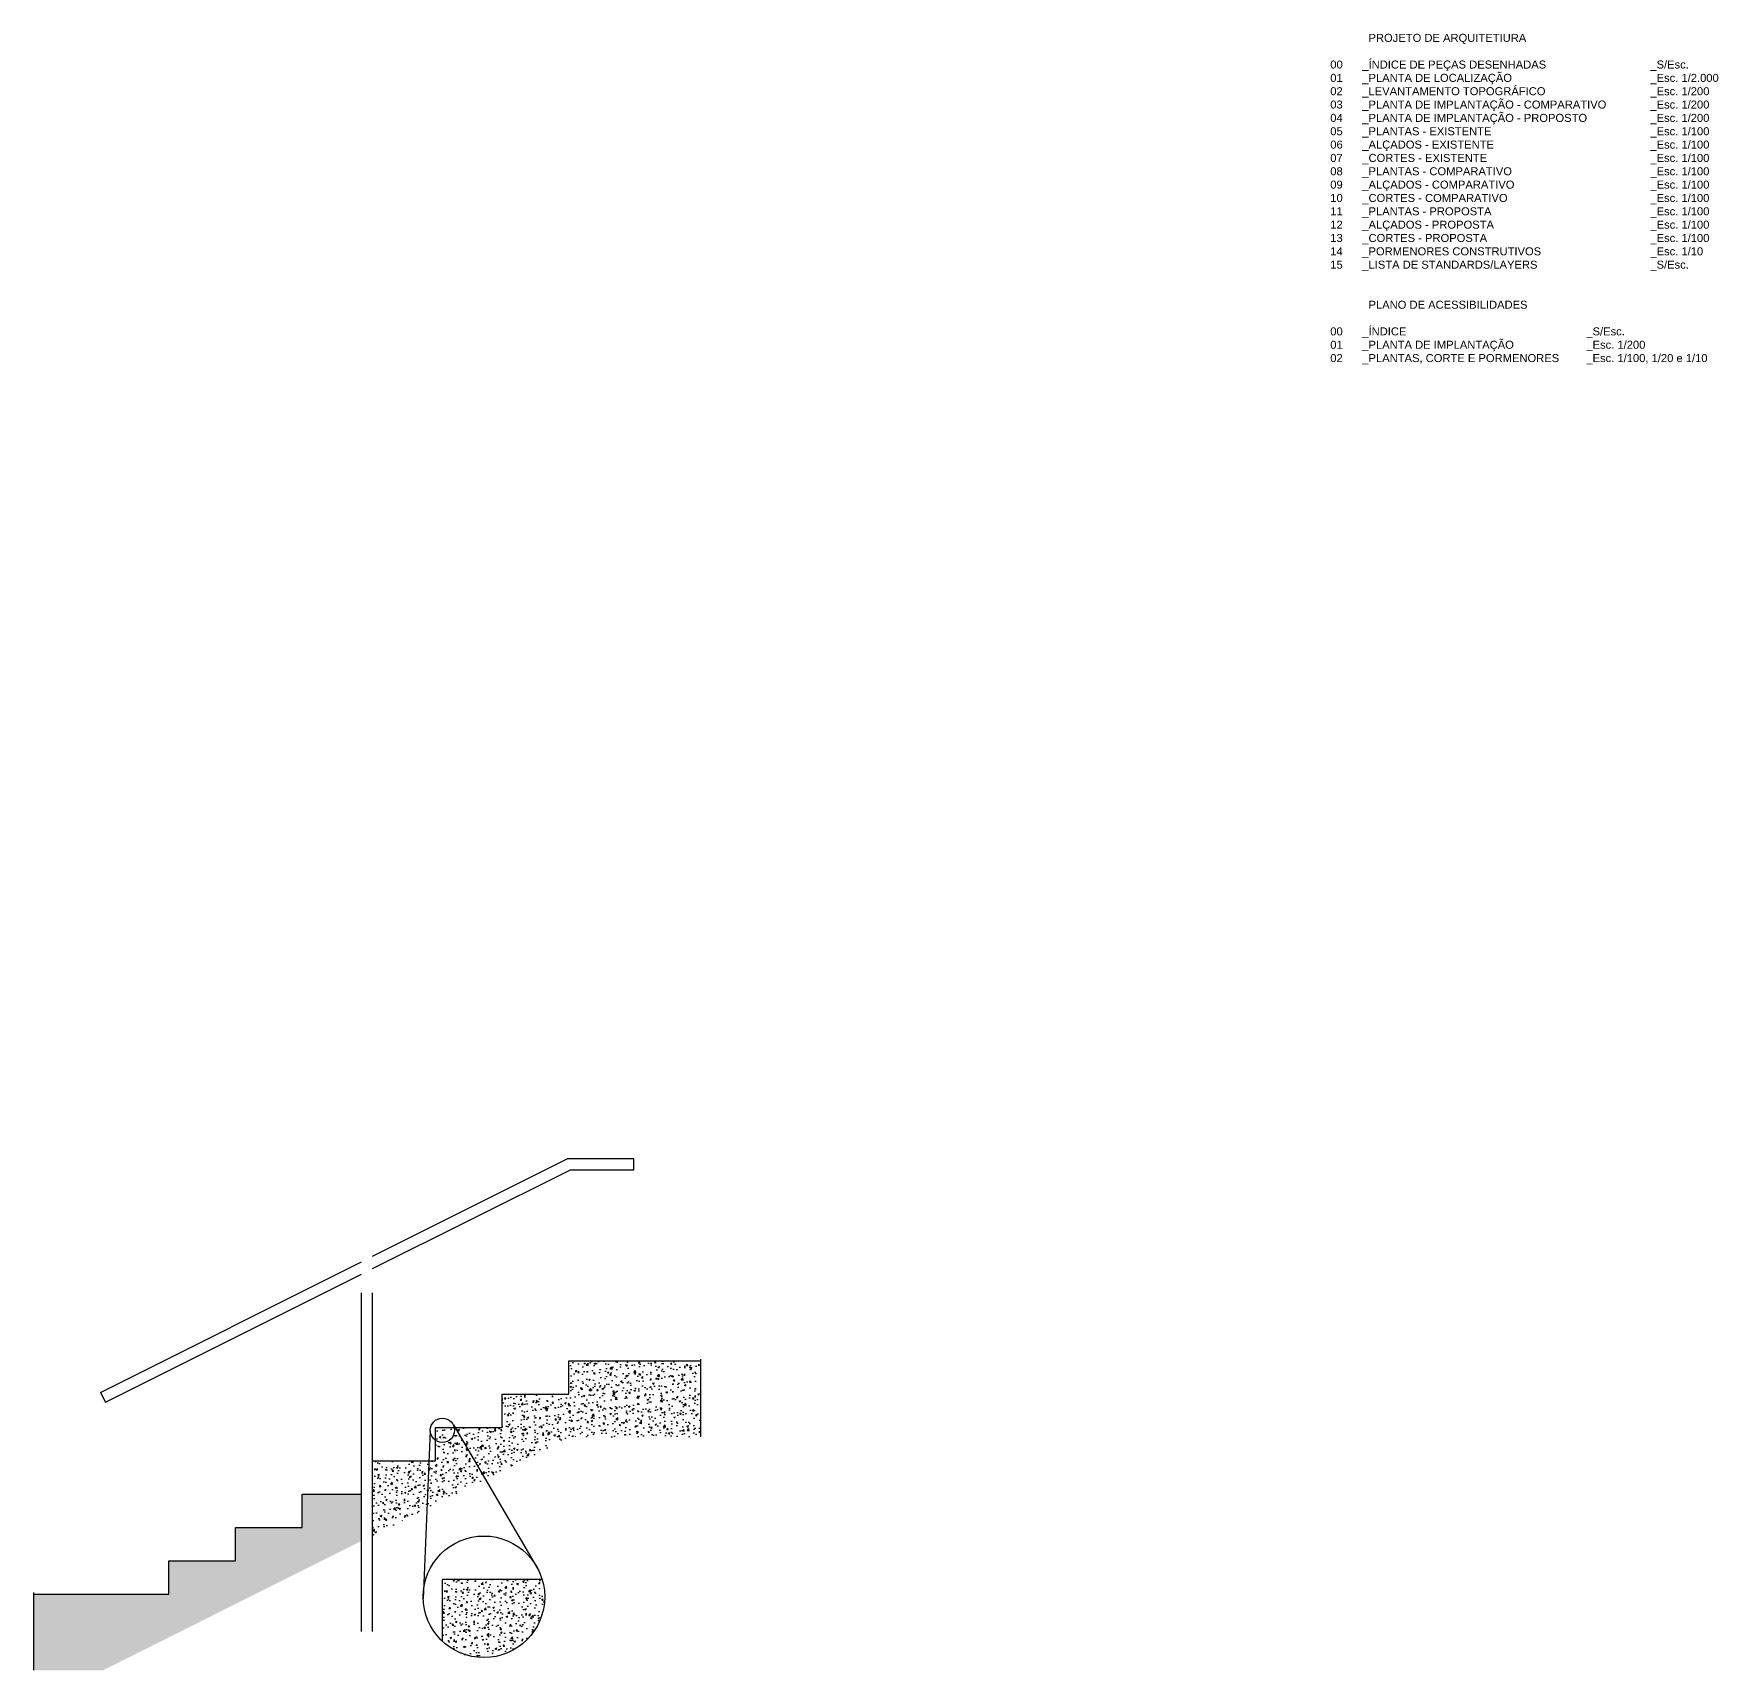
# Model space of a CAD drawing. Header units: millimetres. Extents: x 1778 to 2471, y 1406 to 1876.
# Drawn here: x 2023.27 to 2061.17, y 1410.83 to 1447.64 of the extents above; entities that cross this region are included whole.
import ezdxf

# ---------------------------------------------------------------- set-up
doc = ezdxf.new("R2010")
doc.units = ezdxf.units.MM
doc.linetypes.add('DASHDOT', pattern=[25.4, 12.7, -6.35, 0, -6.35])
doc.layers.add('ARQ_TEXTO', color=3, linetype='Continuous')
doc.styles.get("Standard").update_dxf_attribs({"font": 'arial.ttf'})

msp = doc.modelspace()

# ---------------------------------------------------------------- hatches: boundary and pattern name
at = {"linetype": 'Continuous'}
h = msp.add_hatch(dxfattribs=at)
h.set_pattern_fill('AR-CONC', color=256, scale=0.05, angle=360, style=0)
h.set_pattern_definition([(50, (2030.89643, 1413.86594), (0.35863, -0.031376), [0.0375, -0.4125]), (355, (2030.89643, 1413.86594), (-0.069376, 0.376096), [0.03, -0.33]), (100.4514, (2030.9263, 1413.86333), (0.289255, 0.34472), [0.03187, -0.350571]), (46.184, (2030.89643, 1413.96594), (0.53362, -0.08276), [0.05625, -0.61875]), (96.6356, (2030.9409, 1413.95905), (0.46733, 0.48706), [0.047805, -0.525856]), (351.184, (2030.89643, 1413.96594), (0.46733, 0.48706), [0.045, -0.495]), (21, (2030.94643, 1413.94094), (0.298454, -0.201309), [0.0375, -0.4125]), (326, (2030.94643, 1413.94094), (0.121658, 0.362575), [0.03, -0.33]), (71.4514, (2030.9713, 1413.92417), (0.420111, 0.161265), [0.03187, -0.350571]), (37.5, (2030.89643, 1413.86594), (0.00608, 0.166447), [0, -0.326, 0, -0.335, 0, -0.33125]), (7.5, (2030.89643, 1413.86594), (0.1315348, 0.197206), [0, -0.191, 0, -0.3185, 0, -0.12625]), (327.5, (2030.78493, 1413.86594), (0.2669112, -0.0112774), [0, -0.125, 0, -0.39, 0, -0.5175]), (317.5, (2030.73493, 1413.86594), (0.291593, 0.0500525), [0, -0.1625, 0, -0.259, 0, -0.3675])])
h.paths.add_polyline_path([(2035.329, 1416.082), (2038.271, 1416.082), (2038.271, 1417.792), (2035.311, 1417.792), (2035.311, 1417.042), (2033.811, 1417.042), (2033.811, 1416.292), (2032.311, 1416.292), (2032.311, 1415.542), (2030.896, 1415.542), (2030.896, 1413.866)])
h = msp.add_hatch(dxfattribs=at)
h.set_pattern_fill('AR-CONC', color=256, scale=0.05, angle=360, style=0)
h.set_pattern_definition([(50, (2023.27143, 1410.83223), (0.35863, -0.031376), [0.0375, -0.4125]), (355, (2023.27143, 1410.83223), (-0.069376, 0.376096), [0.03, -0.33]), (100.4514, (2023.3013, 1410.82962), (0.289255, 0.34472), [0.03187, -0.350571]), (46.184, (2023.27143, 1410.93223), (0.53362, -0.08276), [0.05625, -0.61875]), (96.6356, (2023.3159, 1410.92534), (0.46733, 0.48706), [0.047805, -0.525856]), (351.184, (2023.27143, 1410.93223), (0.46733, 0.48706), [0.045, -0.495]), (21, (2023.32143, 1410.90723), (0.298454, -0.201309), [0.0375, -0.4125]), (326, (2023.32143, 1410.90723), (0.121658, 0.362575), [0.03, -0.33]), (71.4514, (2023.3463, 1410.89046), (0.420111, 0.161265), [0.03187, -0.350571]), (37.5, (2023.27143, 1410.83223), (0.00608, 0.166447), [0, -0.326, 0, -0.335, 0, -0.33125]), (7.5, (2023.27143, 1410.83223), (0.1315348, 0.197206), [0, -0.191, 0, -0.3185, 0, -0.12625]), (327.5, (2023.15993, 1410.83223), (0.2669112, -0.0112774), [0, -0.125, 0, -0.39, 0, -0.5175]), (317.5, (2023.10993, 1410.83223), (0.291593, 0.0500525), [0, -0.1625, 0, -0.259, 0, -0.3675])])
h.paths.add_polyline_path([(2030.646, 1413.741), (2030.646, 1414.792), (2029.311, 1414.792), (2029.311, 1414.042), (2027.811, 1414.042), (2027.811, 1413.292), (2026.311, 1413.292), (2026.311, 1412.542), (2023.271, 1412.542), (2023.271, 1410.832), (2024.829, 1410.832)])
h = msp.add_hatch(dxfattribs=at)
h.set_pattern_fill('AR-CONC', color=256, scale=0.05, angle=360, style=0)
h.set_pattern_definition([(50, (2032.46652, 1411.124), (0.35863, -0.031376), [0.0375, -0.4125]), (355, (2032.46652, 1411.124), (-0.069376, 0.376096), [0.03, -0.33]), (100.451, (2032.4964, 1411.1214), (0.289255, 0.34472), [0.03187, -0.35057]), (46.184, (2032.46652, 1411.224), (0.53362, -0.08276), [0.05625, -0.61875]), (96.636, (2032.511, 1411.2171), (0.46733, 0.48706), [0.047805, -0.52586]), (351.184, (2032.4665, 1411.224), (0.46733, 0.48706), [0.045, -0.495]), (21, (2032.51652, 1411.199), (0.298454, -0.20131), [0.0375, -0.4125]), (326, (2032.51652, 1411.199), (0.12166, 0.362575), [0.03, -0.33]), (71.451, (2032.5414, 1411.18223), (0.42011, 0.161265), [0.03187, -0.35057]), (37.5, (2032.46652, 1411.12401), (0.00608, 0.166447), [0, -0.326, 0, -0.335, 0, -0.33125]), (7.5, (2032.46652, 1411.124), (0.131535, 0.197206), [0, -0.191, 0, -0.3185, 0, -0.12625]), (327.5, (2032.35502, 1411.12401), (0.266911, -0.0112774), [0, -0.125, 0, -0.39, 0, -0.5175]), (317.5, (2032.30502, 1411.124), (0.291593, 0.050052), [0, -0.1625, 0, -0.259, 0, -0.3675])])
edge = h.paths.add_edge_path()
edge.add_line((2032.477, 1412.88), (2034.708, 1412.88))
edge.add_arc((2033.399, 1412.485), 1.367, 226.9935, 16.8274, ccw=False)
edge.add_line((2032.467, 1411.485), (2032.467, 1412.87))
edge.add_arc((2032.477, 1412.87), 0.01, 90, 180, ccw=False)

# ---------------------------------------------------------------- linework, layer by layer
at = {"color": 4, "linetype": 'DASHDOT', "ltscale": 0.6}
for p, q in [((2030.646, 1411.701), (2030.646, 1422.813)), ((2030.896, 1411.701), (2030.896, 1422.813)), ((2038.271, 1417.832), (2038.271, 1416.082)), ((2023.271, 1410.832), (2023.271, 1412.582))]:
    msp.add_line(p, q, dxfattribs=at)
for p, q in [((2030.896, 1420.145), (2035.271, 1422.332)), ((2036.771, 1422.332), (2035.271, 1422.332)), ((2036.771, 1422.082), (2036.771, 1422.332)), ((2030.896, 1419.865), (2035.33, 1422.082)), ((2036.771, 1422.082), (2035.33, 1422.082)), ((2024.771, 1417.082), (2030.646, 1420.02)), ((2024.883, 1416.859), (2030.646, 1419.74)), ((2024.771, 1417.082), (2024.883, 1416.859)), ((2032.193, 1416.221), (2032.033, 1412.439)), ((2032.712, 1416.35), (2034.627, 1413.085)), ((2032.467, 1411.485), (2032.467, 1412.87)), ((2032.477, 1412.88), (2034.708, 1412.88))]:
    msp.add_line(p, q)
for points in [[(2030.896, 1415.542), (2032.311, 1415.542), (2032.311, 1416.292), (2033.811, 1416.292), (2033.811, 1417.042), (2035.311, 1417.042), (2035.311, 1417.792), (2038.271, 1417.792)], [(2023.271, 1412.542), (2026.311, 1412.542), (2026.311, 1413.292), (2027.811, 1413.292), (2027.811, 1414.042), (2029.311, 1414.042), (2029.311, 1414.792), (2030.646, 1414.792)]]:
    msp.add_lwpolyline(points)
for centre, radius in [((2032.466, 1416.23), 0.273), ((2033.399, 1412.485), 1.367)]:
    msp.add_circle(centre, radius)
msp.add_arc((2032.477, 1412.87), 0.01, 90, 180)

# ---------------------------------------------------------------- texts
at = {"layer": 'ARQ_TEXTO', "insert": (2052.438, 1447.633), "char_height": 0.18, "attachment_point": 1}
msp.add_mtext_dynamic_manual_height_columns('\\A1;^I  PROJETO DE ARQUITETIURA\\P\\P00^I_ÍNDICE DE PEÇAS DESENHADAS^I^I^I^I_S/Esc.\\P01^I_PLANTA DE LOCALIZAÇÃO^I^I^I^I^I_Esc. 1/2.000\\P02^I_LEVANTAMENTO TOPOGRÁFICO^I^I^I^I_Esc. 1/200\\P03^I_PLANTA DE IMPLANTAÇÃO - COMPARATIVO^I^I_Esc. 1/200^I^I\\P04^I_PLANTA DE IMPLANTAÇÃO - PROPOSTO^I^I_Esc. 1/200\\P05^I_PLANTAS - EXISTENTE^I^I^I^I^I_Esc. 1/100\\P06^I_ALÇADOS - EXISTENTE^I^I^I^I^I_Esc. 1/100\\P07^I_CORTES - EXISTENTE^I^I^I^I^I^I_Esc. 1/100\\P08^I_PLANTAS - COMPARATIVO^I^I^I^I^I_Esc. 1/100\\P09^I_ALÇADOS - COMPARATIVO^I^I^I^I^I_Esc. 1/100\\P10^I_CORTES - COMPARATIVO^I^I^I^I^I_Esc. 1/100\\P11^I_PLANTAS - PROPOSTA^I^I^I^I^I_Esc. 1/100\\P12^I_ALÇADOS - PROPOSTA^I^I^I^I^I_Esc. 1/100\\P13^I_CORTES - PROPOSTA^I^I^I^I^I^I_Esc. 1/100\\P14^I_PORMENORES CONSTRUTIVOS^I^I^I^I_Esc. 1/10\\P15^I_LISTA DE STANDARDS/LAYERS^I^I^I^I_S/Esc.\\P\\P\\P^I  PLANO DE ACESSIBILIDADES\\P\\P00^I_ÍNDICE^I^I^I^I^I^I_S/Esc.\\P01^I_PLANTA DE IMPLANTAÇÃO^I^I^I_Esc. 1/200\\P02^I_PLANTAS, CORTE E PORMENORES^I_Esc. 1/100, 1/20 e 1/10\\P\\P\\P^I^I^I', width=10.50575, gutter_width=12.5, heights=[0], dxfattribs=at)

doc.saveas('drawing.dxf')
